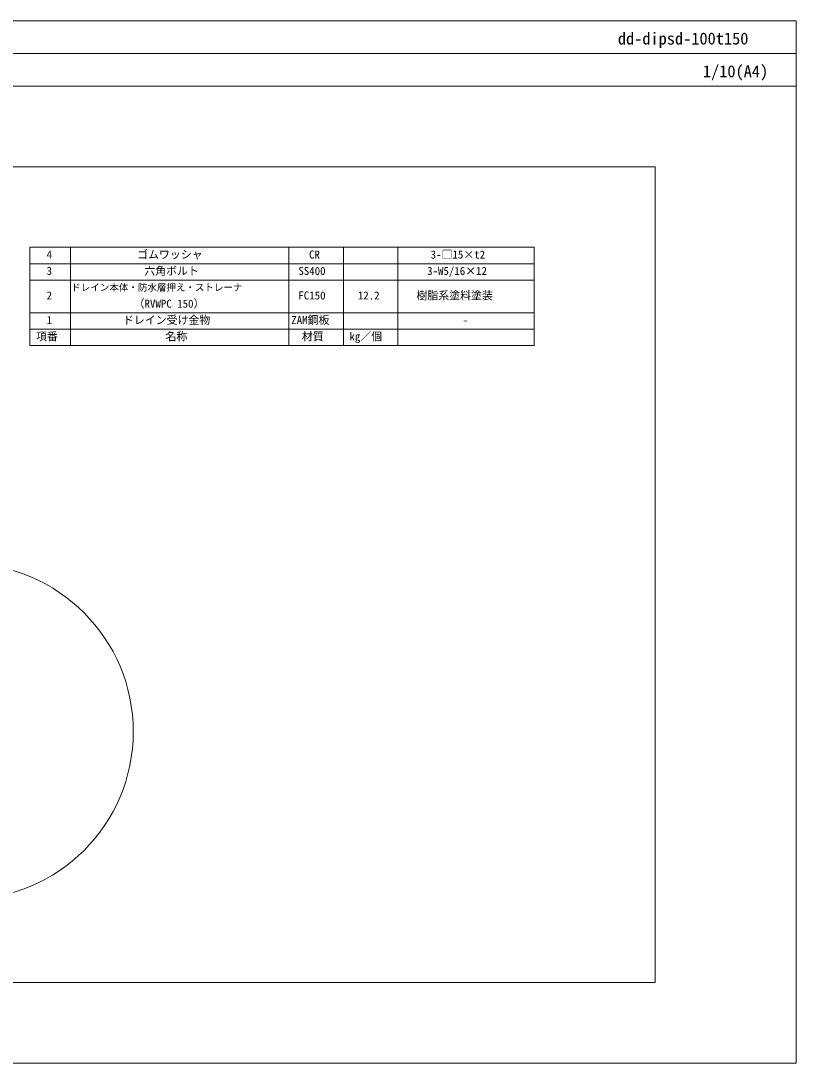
# Model space of a CAD drawing. Units: millimetres, scale not verified. Extents: x -1380 to 1380, y -955 to 955.
# Drawn here: x -41 to 1380, y -955 to 955 of the extents above; entities that cross this region are included whole.
import ezdxf
from ezdxf.enums import TextEntityAlignment as Align

# ---------------------------------------------------------------- set-up
doc = ezdxf.new("R2010")
doc.units = ezdxf.units.MM
doc.header["$LTSCALE"] = 3
for name, color, linetype, lineweight in [('0-0_0', 7, 'Continuous', 15), ('0-6_WAKU', 7, 'Continuous', 18), ('0-7_MOJI', 7, 'Continuous', 18), ('0-B_L-1a', 3, 'Continuous', 18)]:
    doc.layers.add(name, color=color, linetype=linetype, lineweight=lineweight)
doc.styles.add('ＭＳ ゴシック', font='')
doc.styles.get('ＭＳ ゴシック').set_extended_font_data('MS Gothic')

msp = doc.modelspace()

# ---------------------------------------------------------------- linework, layer by layer
at = {"layer": '0-0_0', "lineweight": 18}
msp.add_line((-1380.024, 894.897), (1379.976, 894.897), dxfattribs=at)
msp.add_lwpolyline([(-1121.274, -807.603), (1121.226, -807.603), (1121.226, 687.397), (-1121.274, 687.397)], close=True, dxfattribs=at)
at = {"layer": '0-6_WAKU'}
for points in [[(-1380.024, -955.103), (1379.976, -955.103), (1379.976, 954.897), (-1380.024, 954.897)], [(1379.976, 834.897), (-1380.024, 834.897), (-1380.024, 954.897), (1379.976, 954.897)]]:
    msp.add_lwpolyline(points, close=True, dxfattribs=at)
at = {"layer": '0-7_MOJI'}
for p, q in [((49.976, 359.897), (49.976, 539.897)), ((449.976, 539.897), (449.976, 359.897)), ((549.976, 539.897), (549.976, 359.897)), ((649.976, 359.897), (649.976, 539.897)), ((-25.024, 509.897), (899.976, 509.897)), ((-25.024, 479.897), (899.976, 479.897)), ((-25.024, 419.897), (899.976, 419.897)), ((-25.024, 389.897), (899.976, 389.897))]:
    msp.add_line(p, q, dxfattribs=at)
msp.add_lwpolyline([(-25.024, 359.897), (899.976, 359.897), (899.976, 539.897), (-25.024, 539.897)], close=True, dxfattribs=at)
at = {"layer": '0-B_L-1a'}
msp.add_circle((-142.883, -347.537), 307.716, dxfattribs=at)

# ---------------------------------------------------------------- texts
at = {"layer": '0-6_WAKU', "style": 'ＭＳ ゴシック'}
for s, p in [('dd-dipsd-100t150', (1053.097, 904.897)), ('1/10(A4)', (1209.037, 844.897))]:
    msp.add_text(s, height=21.99, dxfattribs=at).set_placement(p, align=Align.BOTTOM_LEFT)
at = {"layer": '0-7_MOJI', "style": 'ＭＳ ゴシック'}
for s, height, p in [('ゴムワッシャ', 14.66, (172.006, 514.897)), ('3-□15×t2', 14.66, (710.001, 514.897)), ('4', 14.66, (5.978, 514.897)), ('CR', 14.66, (486.981, 514.897)), ('3', 14.66, (5.978, 484.897)), ('六角ボルト', 14.66, (185.001, 484.897)), ('SS400', 14.66, (467.488, 484.897)), ('3-W5/16×12', 14.66, (703.504, 484.897)), ('2', 14.66, (5.978, 439.897)), ('ドレイン本体・防水層押え・ストレーナ', 12.46, (51.153, 456.397)), ('FC150', 14.66, (467.488, 439.897)), ('12.2', 14.66, (576.486, 439.897)), ('樹脂系塗料塗装', 14.66, (684.011, 439.897)), ('（RVWPC 150）', 14.66, (165.509, 424.897)), ('1', 14.66, (5.978, 394.897)), ('ドレイン受け金物', 14.66, (146.016, 394.897)), ('ZAM鋼板', 14.66, (454.493, 394.897)), ('-', 14.66, (768.478, 394.897)), ('項番', 14.66, (-13.514, 364.897)), ('名称', 14.66, (223.986, 364.897)), ('材質', 14.66, (473.986, 364.897)), ('kg／個', 14.66, (560.991, 364.897))]:
    msp.add_text(s, height=height, dxfattribs=at).set_placement(p, align=Align.BOTTOM_LEFT)

doc.saveas('drawing.dxf')
